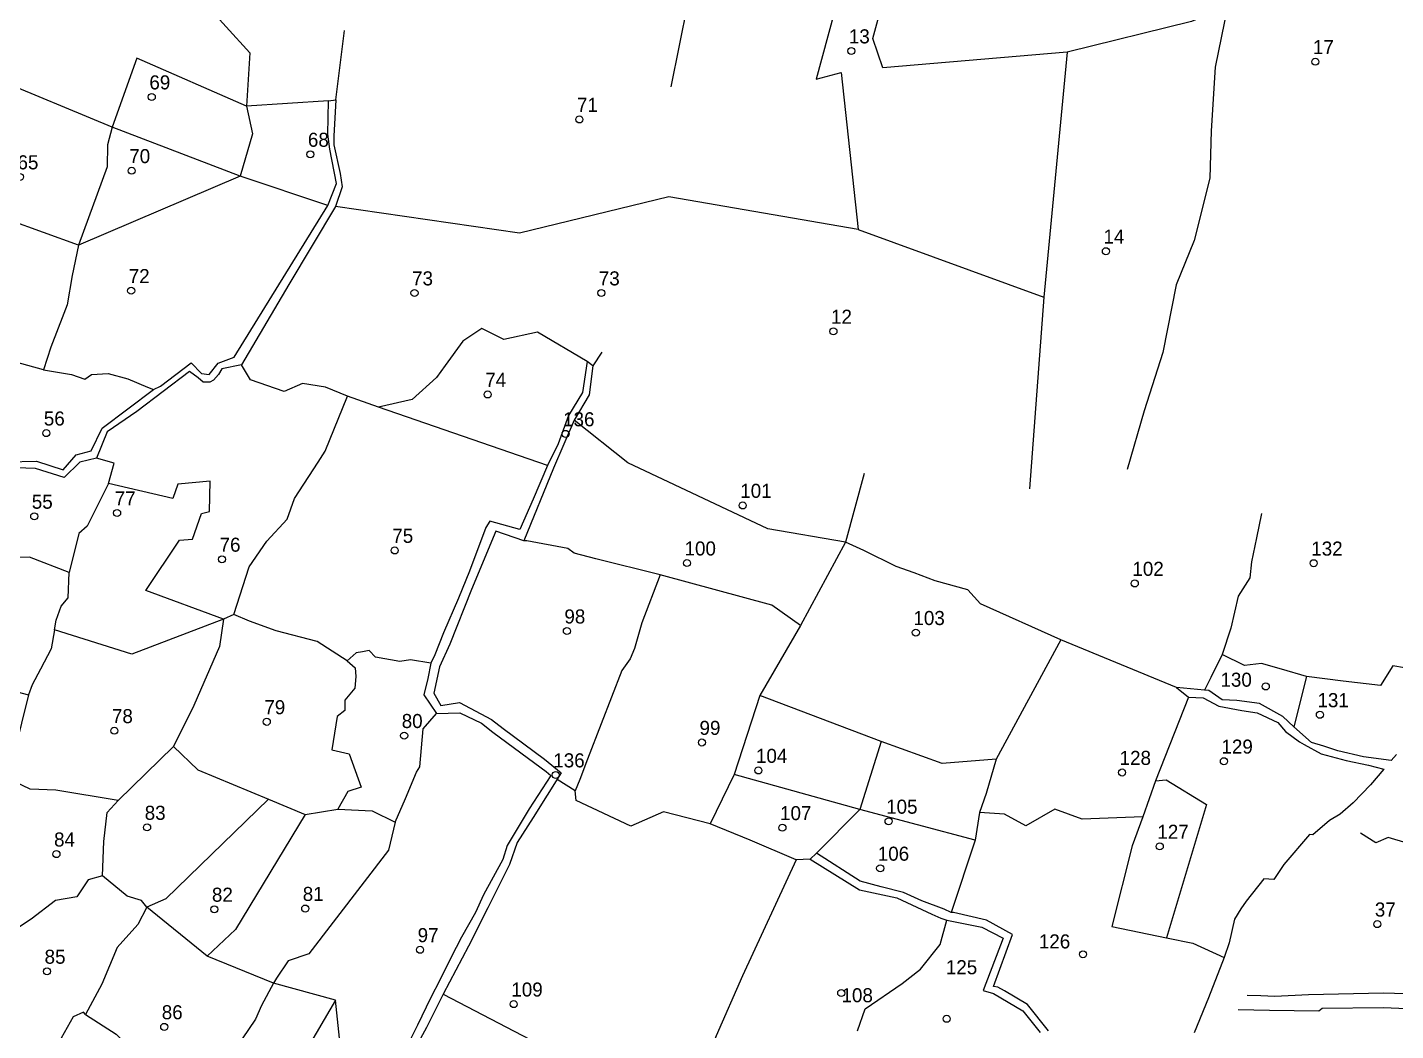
# Model space of a CAD drawing. Extents: x 176571 to 180224, y 250857 to 253450.
# Drawn here: x 177857 to 178246.1, y 252655.5 to 252940.9 of the extents above; entities that cross this region are included whole.
import ezdxf
from ezdxf.enums import TextEntityAlignment as Align

# ---------------------------------------------------------------- set-up
doc = ezdxf.new("R2010")
doc.units = 0
for name, color, linetype in [('1602', 240, 'Continuous'), ('1603', 240, 'Continuous'), ('A_POINTS', 252, 'Continuous')]:
    doc.layers.add(name, color=color, linetype=linetype)
doc.styles.add('HEBTXT', font='hebtxt.shx')

# ---------------------------------------------------------------- blocks, each defined once
blk = doc.blocks.new('1603')
at = {"layer": 'A_POINTS'}
blk.add_circle((0, 0), 0.25, dxfattribs=at)
at = {"style": 'HEBTXT'}
blk.add_attdef('PARCEL_NUM', text='', height=2, dxfattribs=at).set_placement((0, 1), align=Align.CENTER)
at = {"style": 'HEBTXT', "flags": 1}
blk.add_attdef('LOT_NUM', text='', height=2, dxfattribs=at).set_placement((0, -2.5), align=Align.CENTER)

msp = doc.modelspace()

# ---------------------------------------------------------------- linework, layer by layer
at = {"layer": '1602'}
for points in [[(178063.68, 253056.22), (178056.59, 253006.4), (178040.01, 252923.96)], [(178110.26, 253032.81), (178081.35, 252926.12), (178088.45, 252928.07), (178093.25, 252883.43), (178039.44, 252892.7)], [(178206.18, 253032.21), (178201.74, 253011.71), (178202.43, 253008.87), (178199.43, 252985.57), (178199.51, 252965.17), (178199.66, 252952.74), (178198.22, 252946.75), (178194.77, 252929.59), (178193.62, 252911.49), (178193.21, 252898), (178188.78, 252880.25), (178183.64, 252867.62), (178179.89, 252848.44), (178174.56, 252831.81), (178169.73, 252815.1)], [(178198.22, 252946.75), (178188.03, 252942.59), (178152.67, 252933.84), (178100.28, 252929.41), (178097.45, 252937.77), (178122.14, 253028.55), (178201.74, 253011.71)], [(177863, 252968.48), (177900.07, 252955.92), (177920.25, 252933.69), (177919.37, 252918.44), (177920.99, 252910.65), (177917.54, 252898.57), (177871.59, 252878.98), (177851.68, 252886.11), (177833, 252897.69), (177828.98, 252898.52), (177814.1, 252904.65), (177805.51, 252907.73), (177804.82, 252910.97), (177802.66, 252912.08), (177800, 252913.47)], [(177851.36, 252817.31), (177859.64, 252817.55), (177867.2, 252815.05), (177870.87, 252819.32), (177875.14, 252820.46), (177878.31, 252826.88), (177892.87, 252837.91), (177894.88, 252838.8), (177903.63, 252845.49), (177906.52, 252842.44), (177908.67, 252842.15), (177911.3, 252845.37), (177915.87, 252847.04), (177942.48, 252890.19), (177944.91, 252896.49), (177943.07, 252906.29), (177942.48, 252910.51), (177942.6, 252919.96), (177944.71, 252920.31), (177947.18, 252939.96)], [(178152.67, 252933.84), (178146.07, 252864.2), (178141.99, 252809.68)], [(177942.6, 252919.96), (177919.37, 252918.44), (177888.14, 252932.17), (177881.13, 252912.49), (177879.82, 252907.47), (177879.68, 252901.23), (177871.59, 252878.98), (177869.78, 252870.35), (177868.36, 252861.96), (177867.42, 252859.54), (177863.7, 252849.95), (177861.58, 252843.49), (177869.59, 252842.12), (177873.36, 252840.79), (177875.28, 252842.19), (177879.97, 252842.43), (177885.56, 252840.91), (177891.17, 252838.54), (177892.87, 252837.91)], [(177942.48, 252890.19), (177917.54, 252898.57), (177881.13, 252912.49), (177846.84, 252926.76)], [(177944.71, 252920.31), (177944.18, 252909.95), (177944.16, 252907.46), (177945.96, 252899.29), (177946.54, 252895.57), (177944.6, 252889.94), (177931.36, 252867.75), (177917.87, 252844.91), (177912.29, 252843.78), (177911.38, 252842.16), (177909.96, 252840.51), (177908.89, 252839.98), (177907.01, 252839.94), (177905.56, 252841.2), (177903.13, 252842.99), (177888.12, 252831.66), (177879.68, 252825.88), (177876.67, 252818.34), (177871.98, 252817.22), (177867.44, 252812.81), (177859.35, 252815.43), (177851.15, 252815.66)], [(178039.44, 252892.7), (177996.96, 252882.32), (177944.6, 252889.94)], [(178093.25, 252883.43), (178146.07, 252864.2)], [(178020.34, 252848.51), (178017.85, 252844.58), (178016.2, 252845.81), (178002.05, 252854.23), (177992.49, 252852.08), (177986.23, 252855.27), (177980.88, 252851.65), (177975.84, 252844.68), (177973.34, 252841.26), (177966.45, 252835.05), (177956.86, 252832.9), (177948.08, 252836.02), (177941.76, 252838.51), (177935.27, 252839.64), (177930.01, 252837.36), (177920.47, 252840.62), (177917.87, 252844.91)], [(177861.58, 252843.49), (177850.95, 252846.44), (177840.23, 252847.58), (177832.98, 252834.32), (177829.81, 252813.09), (177836.23, 252812.03)], [(178016.2, 252845.81), (178014.89, 252837.04), (178010.86, 252830.51), (178007.95, 252822.45), (178004.91, 252816.31), (178000.83, 252806.7), (177997.01, 252798.06), (177988.52, 252800.44), (177987.38, 252798.59), (177982.73, 252786.17), (177979.58, 252778.53), (177975.34, 252768.71), (177972.91, 252762.42), (177971.74, 252760), (177970.87, 252755.67), (177969.73, 252751.03), (177973.34, 252745.69), (177979.97, 252745.96), (177986.18, 252742.99), (177989.38, 252740.43), (178001.34, 252731.58), (178004.55, 252729.25), (178005.85, 252728.09), (177999.71, 252718.61), (177993.41, 252708.19), (177992.22, 252704.21), (177986.73, 252694.17), (177984.43, 252689.09), (177980.44, 252682.06), (177977.39, 252676.21), (177974.35, 252670.1), (177971.69, 252664.78), (177967.97, 252657.1), (177965.18, 252651.62)], [(178017.85, 252844.58), (178016.81, 252836.37), (178012.5, 252829.12), (178006.66, 252815.49), (177998.21, 252794.84), (177990.24, 252797.55), (177983.3, 252780.96), (177977.12, 252765.47), (177974.16, 252759), (177972.64, 252751.48), (177974.56, 252747.98), (177979.88, 252748.89), (177989.02, 252743.98), (177992.34, 252741.48), (178004.02, 252732.7), (178008.83, 252728.86), (178000.83, 252716.13), (177996.3, 252709.02), (177994.12, 252702.75), (177987.92, 252690.47), (177982.43, 252679.51), (177975.29, 252665.87), (177970.49, 252656.44), (177965.44, 252647)], [(177971.74, 252760), (177965.92, 252760.99), (177962.97, 252760.48), (177956.04, 252761.78), (177954.22, 252763.62), (177952.33, 252763.24), (177950.48, 252763.01), (177947.95, 252760.74), (177939.44, 252766.17), (177927.73, 252769.22), (177920.18, 252772), (177915.75, 252773.87), (177920.05, 252787.45), (177925.07, 252794.7), (177930.88, 252801.04), (177932.95, 252806.93), (177939.69, 252817.25), (177941.67, 252820.34), (177948.08, 252836.02)], [(178004.91, 252816.31), (177956.86, 252832.9)], [(178246.28, 252734.04), (178244.76, 252732.37), (178236.98, 252733.39), (178229.67, 252735.09), (178225.61, 252736.43), (178222.13, 252737.43), (178217.09, 252741.96), (178214.03, 252744.83), (178207.36, 252748.61), (178200.95, 252749.42), (178196.75, 252749.59), (178192.95, 252752.26), (178191.71, 252752.39), (178183.76, 252753.09), (178150.87, 252766.7), (178128.07, 252776.89), (178124.45, 252780.95), (178115.13, 252783.42), (178109.22, 252785.77), (178104.02, 252787.5), (178094.87, 252792.09), (178089.62, 252794.49), (178067.54, 252798.22), (178027.77, 252817.07), (178012.5, 252829.12)], [(177915.75, 252773.87), (177912.78, 252772.53), (177890.67, 252780.69), (177900.31, 252794.99), (177904.01, 252795.28), (177906.55, 252802.62), (177908.82, 252803.18), (177908.98, 252811.86), (177899.78, 252810.92), (177898.41, 252806.89), (177880.09, 252811.17), (177881.68, 252816.94), (177876.67, 252818.34)], [(178094.93, 252813.97), (178089.62, 252794.49), (178076.83, 252770.76), (178065.27, 252750.82), (178057.96, 252728.42), (178051.19, 252714.31)], [(177880.09, 252811.17), (177876.44, 252803.77), (177874.02, 252799.01), (177871.63, 252796.92), (177868.88, 252785.84), (177857.6, 252790.21), (177850.91, 252790.01), (177843.73, 252789.51), (177836.17, 252790.87)], [(178207.91, 252802.64), (178206.51, 252795.65), (178205.13, 252788.88), (178204.57, 252784.34), (178201.33, 252779.09), (178199.24, 252769.96), (178196.79, 252762.55), (178193.51, 252755.93), (178191.71, 252752.39)], [(178076.83, 252770.76), (178068.67, 252776.57), (178036.97, 252785.13), (178018.62, 252789.73), (178012.52, 252791.29), (178010.69, 252792.66), (177999.07, 252794.84), (177998.21, 252794.84)], [(177912.78, 252772.53), (177886.74, 252762.58), (177864.78, 252769.49), (177865.22, 252772.27), (177866.63, 252776.3), (177868.58, 252778.66), (177868.88, 252785.84)], [(178036.97, 252785.13), (178031.77, 252771.51), (178029.69, 252764.22), (178028.44, 252761.3), (178026.01, 252757.94), (178020.22, 252742.81), (178016.25, 252732.69), (178014.15, 252726.97), (178012.77, 252723.76)], [(178347.12, 252783.5), (178336.21, 252784.18), (178333.51, 252779.7), (178329.37, 252779.69), (178324.93, 252767.25), (178321.49, 252758.53), (178316.39, 252751.29), (178312.5, 252737.93), (178306.4, 252739.36), (178304.04, 252729.88), (178300, 252729.19), (178286.75, 252698.73), (178270.82, 252702.09), (178258.62, 252705.62), (178249.37, 252708.84), (178243.91, 252710.42), (178240.4, 252708.91), (178236.08, 252711.73)], [(177912.78, 252772.53), (177911.67, 252764.77), (177904.37, 252747.97), (177898.57, 252736.32), (177882.82, 252720.98), (177865.16, 252723.91), (177857.79, 252724.24), (177851.46, 252727.28)], [(177864.78, 252769.49), (177863.78, 252764.14), (177860.75, 252758.32), (177858.35, 252753.91), (177857.37, 252751.08)], [(178150.87, 252766.7), (178132.53, 252732.7), (178129.6, 252722.99), (178127.76, 252717.61), (178126.48, 252709.65), (178119.71, 252689.11)], [(178263.8, 252757.28), (178258.04, 252758.73), (178251.9, 252758.14), (178245.24, 252759.27), (178241.81, 252753.71), (178231.13, 252754.95), (178220.75, 252756.21), (178213.61, 252758.31), (178207.9, 252759.99), (178203.13, 252759.35), (178196.79, 252762.55)], [(177826.98, 252759.06), (177857.37, 252751.08), (177851.46, 252727.28)], [(177947.95, 252760.74), (177950.24, 252758.75), (177950.45, 252756.26), (177950.12, 252752.96), (177947.26, 252749.49), (177947.26, 252746.56), (177945.11, 252744.88), (177943.55, 252735.41), (177948.48, 252734.21), (177951.89, 252724.77), (177948.16, 252723.52), (177945.29, 252718.52)], [(178220.75, 252756.21), (178217.09, 252741.96)], [(178132.53, 252732.7), (178117.1, 252731.51), (178099.82, 252737.8), (178065.27, 252750.82)], [(178183.76, 252753.09), (178187.14, 252750.37), (178191.31, 252750.18), (178195.79, 252747.8), (178202.35, 252746.57), (178206.67, 252745.96), (178212.6, 252743.19), (178214.75, 252740.63), (178218.73, 252737.67), (178220.07, 252736.89), (178224.93, 252734.25), (178232.04, 252732.37), (178238.37, 252731.02), (178242.7, 252729.86), (178238.89, 252725.46), (178233.96, 252720.33), (178230.32, 252717.07), (178227.29, 252715.29), (178222.53, 252711.21), (178221.55, 252711.27), (178214.31, 252702.81), (178211.46, 252698.47), (178208.6, 252698.73), (178203.6, 252692.33), (178202.03, 252690.18), (178200.22, 252687.24), (178198.78, 252680.51), (178197.33, 252676.35), (178192.87, 252664.81), (178188.81, 252654.85)], [(178187.14, 252750.37), (178177.78, 252726.57), (178174.18, 252716.3), (178171.17, 252708.12), (178165.37, 252685.12), (178180.88, 252681.88), (178188.39, 252680.43), (178197.33, 252676.35)], [(177898.57, 252736.32), (177905.48, 252729.67), (177925.58, 252721.39), (177936.01, 252717.04), (177945.29, 252718.52), (177955.05, 252718.08), (177961.63, 252714.81), (177964.56, 252721.59), (177967.64, 252729.07), (177968.58, 252730.57), (177969.6, 252741.32), (177973.34, 252745.69)], [(178099.82, 252737.8), (178093.73, 252718.45), (178081.4, 252706.01)], [(178201.27, 252661.54), (178210.2, 252661.36), (178224.23, 252661.19), (178225.15, 252661.91), (178242.54, 252662.08), (178256, 252661.49), (178264.46, 252662.02), (178266.79, 252663.47), (178270.05, 252664.45), (178271.7, 252666.18), (178273.91, 252667.19), (178276.27, 252670.99), (178277.99, 252673.46), (178284.43, 252682), (178287.68, 252689.53), (178290.14, 252695.4), (178334, 252704.74), (178363.8, 252705.04), (178406.48, 252712.37), (178447.16, 252719.41), (178447.45, 252723.76), (178454.6, 252732.55)], [(178447.96, 252733.88), (178443.68, 252722.78), (178363.72, 252709.64), (178351.66, 252709.55), (178335.08, 252709.22), (178327.13, 252707.36), (178314.52, 252704.52), (178295.45, 252700.46), (178286.75, 252698.73), (178280.44, 252683.51), (178274.41, 252675.68), (178270.96, 252670.4), (178267.77, 252667.66), (178264.01, 252666.35), (178258.31, 252665.68), (178242.62, 252666.16), (178221.3, 252665.71), (178211.73, 252665.21), (178207.76, 252665.38), (178203.89, 252665.55), (178203.89, 252665.55)], [(178126.48, 252709.65), (178093.73, 252718.45), (178057.96, 252728.42)], [(178147.37, 252655.46), (178141.43, 252662.91), (178134.87, 252666.81), (178132.93, 252667.9), (178131.72, 252668.06), (178137.09, 252682.82), (178129.77, 252686.97), (178120.38, 252689.09), (178119.71, 252689.11), (178117.7, 252690.07), (178111.31, 252692.47), (178106.1, 252694.81), (178099.78, 252696.41), (178093.85, 252698.07), (178081.4, 252706.01), (178079.59, 252704.29), (178075.6, 252704.1), (178062.57, 252709.68), (178051.19, 252714.31), (178037.93, 252717.73), (178028.65, 252713.64), (178013.03, 252721.02), (178012.77, 252723.76), (178007.65, 252726.97)], [(178177.78, 252726.57), (178180.78, 252726.82), (178192.34, 252719.82), (178180.88, 252681.88)], [(177925.58, 252721.39), (177896.41, 252693.02), (177890.96, 252690.65), (177888.44, 252685.7), (177882.53, 252679.18), (177878.21, 252668.72), (177873.53, 252660.1), (177872.95, 252660.81), (177870.07, 252659.44), (177866.6, 252653.35), (177861.43, 252646.17), (177858.17, 252641.98), (177850.02, 252638.75), (177840.84, 252635.29)], [(177960.77, 252642.66), (177946.34, 252647.94), (177944.64, 252664.16), (177926.98, 252669.02), (177908.13, 252676.7), (177890.96, 252690.65), (177889.49, 252692.57), (177885.4, 252693.79), (177878.42, 252699.52), (177878.78, 252709.34), (177879.72, 252717.58), (177882.82, 252720.98)], [(177936.01, 252717.04), (177916.18, 252684.26), (177908.13, 252676.7)], [(178174.18, 252716.3), (178156.92, 252715.65), (178149.21, 252718.51), (178140.96, 252713.8), (178134.85, 252717.12), (178127.76, 252717.61)], [(177961.63, 252714.81), (177959.68, 252706.85), (177937.05, 252677.35), (177931.2, 252675.38), (177927.85, 252670.43), (177926.98, 252669.02), (177923.58, 252662.64), (177921.93, 252658.78), (177912.53, 252644.9), (177905.49, 252636.18), (177905.87, 252633.05), (177901.33, 252623.78), (177897, 252614.95), (177895.09, 252610.31), (177888.86, 252599.82), (177926.72, 252585.96)], [(178075.6, 252704.1), (178060.37, 252671.1), (178052.86, 252654), (178039.85, 252621), (178034.95, 252609.42), (178032.15, 252600.98), (178023.24, 252581.86), (178020.68, 252575.83), (178016.99, 252568.25), (177992.71, 252515.62), (177983.97, 252495.87)], [(178079.59, 252704.29), (178093.67, 252695.59), (178104.24, 252693.31), (178114.15, 252688.66), (178116.73, 252687.49), (178118.49, 252686.96), (178128.4, 252684.95), (178134.48, 252681.85), (178128.82, 252666.91), (178131.69, 252666.09), (178140.1, 252661.14), (178145.03, 252655.02)], [(177878.42, 252699.52), (177874.28, 252698.38), (177871.07, 252693.55), (177865.05, 252692.5), (177858.1, 252687.22), (177854.78, 252685.07), (177851.41, 252683.15)], [(178093.07, 252655.43), (178095.23, 252661.76), (178105.72, 252668.97), (178111.02, 252673), (178116.54, 252680.01), (178118.49, 252686.96)], [(177975.29, 252665.87), (178015.58, 252644.8), (178001.66, 252617.79), (177983.54, 252591.61), (177976.13, 252573.46), (177952.37, 252524.83), (177953.18, 252506.1)], [(177944.64, 252664.16), (177925.62, 252631.62)], [(177873.53, 252660.1), (177882.29, 252654.53), (177891.67, 252645.38), (177897.2, 252641.32), (177905.49, 252636.18), (177925.62, 252631.62), (177947.78, 252623.07)]]:
    msp.add_lwpolyline(points, dxfattribs=at)

# ---------------------------------------------------------------- block references
at = {"layer": '1603'}
ref = msp.add_blockref('1603', (178091.29, 252934.18), dxfattribs=dict(at, xscale=4, yscale=4, zscale=4))
ref.add_attrib('PARCEL_NUM', '13', (178090.6, 252936.34), dxfattribs={"layer": '0', "height": 4, "style": 'HEBTXT'})
ref = msp.add_blockref('1603', (178223.24, 252931.12), dxfattribs=dict(at, xscale=4, yscale=4, zscale=4))
ref.add_attrib('PARCEL_NUM', '17', (178222.55, 252933.28), dxfattribs={"layer": '0', "height": 4, "style": 'HEBTXT'})
ref = msp.add_blockref('1603', (177892.4, 252921.1), dxfattribs=dict(at, xscale=4, yscale=4, zscale=4))
ref.add_attrib('PARCEL_NUM', '69', (177891.71, 252923.25), dxfattribs={"layer": '0', "height": 4, "style": 'HEBTXT'})
ref = msp.add_blockref('1603', (178013.98, 252914.71), dxfattribs=dict(at, xscale=4, yscale=4, zscale=4))
ref.add_attrib('PARCEL_NUM', '71', (178013.29, 252916.87), dxfattribs={"layer": '0', "height": 4, "style": 'HEBTXT'})
ref = msp.add_blockref('1603', (177937.48, 252904.78), dxfattribs=dict(at, xscale=4, yscale=4, zscale=4))
ref.add_attrib('PARCEL_NUM', '68', (177936.79, 252906.93), dxfattribs={"layer": '0', "height": 4, "style": 'HEBTXT'})
ref = msp.add_blockref('1603', (177886.68, 252900.12), dxfattribs=dict(at, xscale=4, yscale=4, zscale=4))
ref.add_attrib('PARCEL_NUM', '70', (177885.99, 252902.28), dxfattribs={"layer": '0', "height": 4, "style": 'HEBTXT'})
ref = msp.add_blockref('1603', (177854.91, 252898.35), dxfattribs=dict(at, xscale=4, yscale=4, zscale=4))
ref.add_attrib('PARCEL_NUM', '65', (177854.22, 252900.51), dxfattribs={"layer": '0', "height": 4, "style": 'HEBTXT'})
ref = msp.add_blockref('1603', (178163.69, 252877.23), dxfattribs=dict(at, xscale=4, yscale=4, zscale=4))
ref.add_attrib('PARCEL_NUM', '14', (178162.99, 252879.38), dxfattribs={"layer": '0', "height": 4, "style": 'HEBTXT'})
ref = msp.add_blockref('1603', (177886.54, 252865.99), dxfattribs=dict(at, xscale=4, yscale=4, zscale=4))
ref.add_attrib('PARCEL_NUM', '72', (177885.85, 252868.15), dxfattribs={"layer": '0', "height": 4, "style": 'HEBTXT'})
ref = msp.add_blockref('1603', (177967.1, 252865.34), dxfattribs=dict(at, xscale=4, yscale=4, zscale=4))
ref.add_attrib('PARCEL_NUM', '73', (177966.41, 252867.5), dxfattribs={"layer": '0', "height": 4, "style": 'HEBTXT'})
ref = msp.add_blockref('1603', (178020.2, 252865.34), dxfattribs=dict(at, xscale=4, yscale=4, zscale=4))
ref.add_attrib('PARCEL_NUM', '73', (178019.51, 252867.5), dxfattribs={"layer": '0', "height": 4, "style": 'HEBTXT'})
ref = msp.add_blockref('1603', (178086.23, 252854.43), dxfattribs=dict(at, xscale=4, yscale=4, zscale=4))
ref.add_attrib('PARCEL_NUM', '12', (178085.54, 252856.59), dxfattribs={"layer": '0', "height": 4, "style": 'HEBTXT'})
ref = msp.add_blockref('1603', (177987.91, 252836.48), dxfattribs=dict(at, xscale=4, yscale=4, zscale=4))
ref.add_attrib('PARCEL_NUM', '74', (177987.22, 252838.64), dxfattribs={"layer": '0', "height": 4, "style": 'HEBTXT'})
ref = msp.add_blockref('1603', (177862.39, 252825.48), dxfattribs=dict(at, xscale=4, yscale=4, zscale=4))
ref.add_attrib('PARCEL_NUM', '56', (177861.7, 252827.64), dxfattribs={"layer": '0', "height": 4, "style": 'HEBTXT'})
ref = msp.add_blockref('1603', (178010.04, 252825.26), dxfattribs=dict(at, xscale=4, yscale=4, zscale=4))
ref.add_attrib('PARCEL_NUM', '136', (178009.35, 252827.42), dxfattribs={"layer": '0', "height": 4, "style": 'HEBTXT'})
ref = msp.add_blockref('1603', (178060.42, 252804.91), dxfattribs=dict(at, xscale=4, yscale=4, zscale=4))
ref.add_attrib('PARCEL_NUM', '101', (178059.72, 252807.07), dxfattribs={"layer": '0', "height": 4, "style": 'HEBTXT'})
ref = msp.add_blockref('1603', (177858.97, 252801.82), dxfattribs=dict(at, xscale=4, yscale=4, zscale=4))
ref.add_attrib('PARCEL_NUM', '55', (177858.28, 252803.97), dxfattribs={"layer": '0', "height": 4, "style": 'HEBTXT'})
ref = msp.add_blockref('1603', (177882.55, 252802.76), dxfattribs=dict(at, xscale=4, yscale=4, zscale=4))
ref.add_attrib('PARCEL_NUM', '77', (177881.86, 252804.92), dxfattribs={"layer": '0', "height": 4, "style": 'HEBTXT'})
ref = msp.add_blockref('1603', (177961.47, 252792.1), dxfattribs=dict(at, xscale=4, yscale=4, zscale=4))
ref.add_attrib('PARCEL_NUM', '75', (177960.78, 252794.26), dxfattribs={"layer": '0', "height": 4, "style": 'HEBTXT'})
ref = msp.add_blockref('1603', (177912.36, 252789.58), dxfattribs=dict(at, xscale=4, yscale=4, zscale=4))
ref.add_attrib('PARCEL_NUM', '76', (177911.67, 252791.74), dxfattribs={"layer": '0', "height": 4, "style": 'HEBTXT'})
ref = msp.add_blockref('1603', (178044.57, 252788.51), dxfattribs=dict(at, xscale=4, yscale=4, zscale=4))
ref.add_attrib('PARCEL_NUM', '100', (178043.88, 252790.67), dxfattribs={"layer": '0', "height": 4, "style": 'HEBTXT'})
ref = msp.add_blockref('1603', (178222.77, 252788.48), dxfattribs=dict(at, xscale=4, yscale=4, zscale=4))
ref.add_attrib('PARCEL_NUM', '132', (178222.08, 252790.64), dxfattribs={"layer": '0', "height": 4, "style": 'HEBTXT'})
ref = msp.add_blockref('1603', (178171.91, 252782.72), dxfattribs=dict(at, xscale=4, yscale=4, zscale=4))
ref.add_attrib('PARCEL_NUM', '102', (178171.22, 252784.88), dxfattribs={"layer": '0', "height": 4, "style": 'HEBTXT'})
ref = msp.add_blockref('1603', (178010.42, 252769.17), dxfattribs=dict(at, xscale=4, yscale=4, zscale=4))
ref.add_attrib('PARCEL_NUM', '98', (178009.72, 252771.33), dxfattribs={"layer": '0', "height": 4, "style": 'HEBTXT'})
ref = msp.add_blockref('1603', (178109.65, 252768.73), dxfattribs=dict(at, xscale=4, yscale=4, zscale=4))
ref.add_attrib('PARCEL_NUM', '103', (178108.96, 252770.89), dxfattribs={"layer": '0', "height": 4, "style": 'HEBTXT'})
ref = msp.add_blockref('1603', (178209.15, 252753.42), dxfattribs=dict(at, xscale=4, yscale=4, zscale=4))
ref.add_attrib('PARCEL_NUM', '130', (178196.26, 252753.34), dxfattribs={"layer": '0', "height": 4, "style": 'HEBTXT'})
ref = msp.add_blockref('1603', (178224.53, 252745.36), dxfattribs=dict(at, xscale=4, yscale=4, zscale=4))
ref.add_attrib('PARCEL_NUM', '131', (178223.84, 252747.52), dxfattribs={"layer": '0', "height": 4, "style": 'HEBTXT'})
ref = msp.add_blockref('1603', (177881.76, 252740.83), dxfattribs=dict(at, xscale=4, yscale=4, zscale=4))
ref.add_attrib('PARCEL_NUM', '78', (177881.07, 252742.98), dxfattribs={"layer": '0', "height": 4, "style": 'HEBTXT'})
ref = msp.add_blockref('1603', (177925.1, 252743.36), dxfattribs=dict(at, xscale=4, yscale=4, zscale=4))
ref.add_attrib('PARCEL_NUM', '79', (177924.4, 252745.52), dxfattribs={"layer": '0', "height": 4, "style": 'HEBTXT'})
ref = msp.add_blockref('1603', (177964.16, 252739.43), dxfattribs=dict(at, xscale=4, yscale=4, zscale=4))
ref.add_attrib('PARCEL_NUM', '80', (177963.46, 252741.59), dxfattribs={"layer": '0', "height": 4, "style": 'HEBTXT'})
ref = msp.add_blockref('1603', (178048.83, 252737.48), dxfattribs=dict(at, xscale=4, yscale=4, zscale=4))
ref.add_attrib('PARCEL_NUM', '99', (178048.14, 252739.64), dxfattribs={"layer": '0', "height": 4, "style": 'HEBTXT'})
ref = msp.add_blockref('1603', (178064.88, 252729.52), dxfattribs=dict(at, xscale=4, yscale=4, zscale=4))
ref.add_attrib('PARCEL_NUM', '104', (178064.19, 252731.68), dxfattribs={"layer": '0', "height": 4, "style": 'HEBTXT'})
ref = msp.add_blockref('1603', (178168.28, 252728.94), dxfattribs=dict(at, xscale=4, yscale=4, zscale=4))
ref.add_attrib('PARCEL_NUM', '128', (178167.59, 252731.1), dxfattribs={"layer": '0', "height": 4, "style": 'HEBTXT'})
ref = msp.add_blockref('1603', (178197.23, 252732.15), dxfattribs=dict(at, xscale=4, yscale=4, zscale=4))
ref.add_attrib('PARCEL_NUM', '129', (178196.54, 252734.31), dxfattribs={"layer": '0', "height": 4, "style": 'HEBTXT'})
ref = msp.add_blockref('1603', (178007.25, 252728.24), dxfattribs=dict(at, xscale=4, yscale=4, zscale=4))
ref.add_attrib('PARCEL_NUM', '136', (178006.56, 252730.4), dxfattribs={"layer": '0', "height": 4, "style": 'HEBTXT'})
ref = msp.add_blockref('1603', (177891.07, 252713.33), dxfattribs=dict(at, xscale=4, yscale=4, zscale=4))
ref.add_attrib('PARCEL_NUM', '83', (177890.38, 252715.48), dxfattribs={"layer": '0', "height": 4, "style": 'HEBTXT'})
ref = msp.add_blockref('1603', (178101.89, 252715.07), dxfattribs=dict(at, xscale=4, yscale=4, zscale=4))
ref.add_attrib('PARCEL_NUM', '105', (178101.2, 252717.22), dxfattribs={"layer": '0', "height": 4, "style": 'HEBTXT'})
ref = msp.add_blockref('1603', (178071.73, 252713.23), dxfattribs=dict(at, xscale=4, yscale=4, zscale=4))
ref.add_attrib('PARCEL_NUM', '107', (178071.04, 252715.39), dxfattribs={"layer": '0', "height": 4, "style": 'HEBTXT'})
ref = msp.add_blockref('1603', (177865.3, 252705.73), dxfattribs=dict(at, xscale=4, yscale=4, zscale=4))
ref.add_attrib('PARCEL_NUM', '84', (177864.61, 252707.89), dxfattribs={"layer": '0', "height": 4, "style": 'HEBTXT'})
ref = msp.add_blockref('1603', (178179.02, 252707.92), dxfattribs=dict(at, xscale=4, yscale=4, zscale=4))
ref.add_attrib('PARCEL_NUM', '127', (178178.32, 252710.08), dxfattribs={"layer": '0', "height": 4, "style": 'HEBTXT'})
ref = msp.add_blockref('1603', (178099.51, 252701.69), dxfattribs=dict(at, xscale=4, yscale=4, zscale=4))
ref.add_attrib('PARCEL_NUM', '106', (178098.82, 252703.85), dxfattribs={"layer": '0', "height": 4, "style": 'HEBTXT'})
ref = msp.add_blockref('1603', (177910.19, 252690.03), dxfattribs=dict(at, xscale=4, yscale=4, zscale=4))
ref.add_attrib('PARCEL_NUM', '82', (177909.5, 252692.18), dxfattribs={"layer": '0', "height": 4, "style": 'HEBTXT'})
ref = msp.add_blockref('1603', (177936.02, 252690.24), dxfattribs=dict(at, xscale=4, yscale=4, zscale=4))
ref.add_attrib('PARCEL_NUM', '81', (177935.32, 252692.4), dxfattribs={"layer": '0', "height": 4, "style": 'HEBTXT'})
ref = msp.add_blockref('1603', (178240.85, 252685.82), dxfattribs=dict(at, xscale=4, yscale=4, zscale=4))
ref.add_attrib('PARCEL_NUM', '37', (178240.16, 252687.97), dxfattribs={"layer": '0', "height": 4, "style": 'HEBTXT'})
ref = msp.add_blockref('1603', (177968.68, 252678.52), dxfattribs=dict(at, xscale=4, yscale=4, zscale=4))
ref.add_attrib('PARCEL_NUM', '97', (177967.99, 252680.68), dxfattribs={"layer": '0', "height": 4, "style": 'HEBTXT'})
ref = msp.add_blockref('1603', (178157.17, 252677.24), dxfattribs=dict(at, xscale=4, yscale=4, zscale=4))
ref.add_attrib('PARCEL_NUM', '126', (178144.62, 252678.9), dxfattribs={"layer": '0', "height": 4, "style": 'HEBTXT'})
ref = msp.add_blockref('1603', (177862.61, 252672.38), dxfattribs=dict(at, xscale=4, yscale=4, zscale=4))
ref.add_attrib('PARCEL_NUM', '85', (177861.92, 252674.54), dxfattribs={"layer": '0', "height": 4, "style": 'HEBTXT'})
ref = msp.add_blockref('1603', (178118.42, 252658.88), dxfattribs=dict(at, xscale=4, yscale=4, zscale=4))
ref.add_attrib('PARCEL_NUM', '125', (178118.18, 252671.56), dxfattribs={"layer": '0', "height": 4, "style": 'HEBTXT'})
ref = msp.add_blockref('1603', (177995.32, 252663.06), dxfattribs=dict(at, xscale=4, yscale=4, zscale=4))
ref.add_attrib('PARCEL_NUM', '109', (177994.63, 252665.21), dxfattribs={"layer": '0', "height": 4, "style": 'HEBTXT'})
ref = msp.add_blockref('1603', (178088.43, 252666.22), dxfattribs=dict(at, xscale=4, yscale=4, zscale=4))
ref.add_attrib('PARCEL_NUM', '108', (178088.51, 252663.59), dxfattribs={"layer": '0', "height": 4, "style": 'HEBTXT'})
ref = msp.add_blockref('1603', (177895.93, 252656.59), dxfattribs=dict(at, xscale=4, yscale=4, zscale=4))
ref.add_attrib('PARCEL_NUM', '86', (177895.23, 252658.75), dxfattribs={"layer": '0', "height": 4, "style": 'HEBTXT'})

doc.saveas('drawing.dxf')
